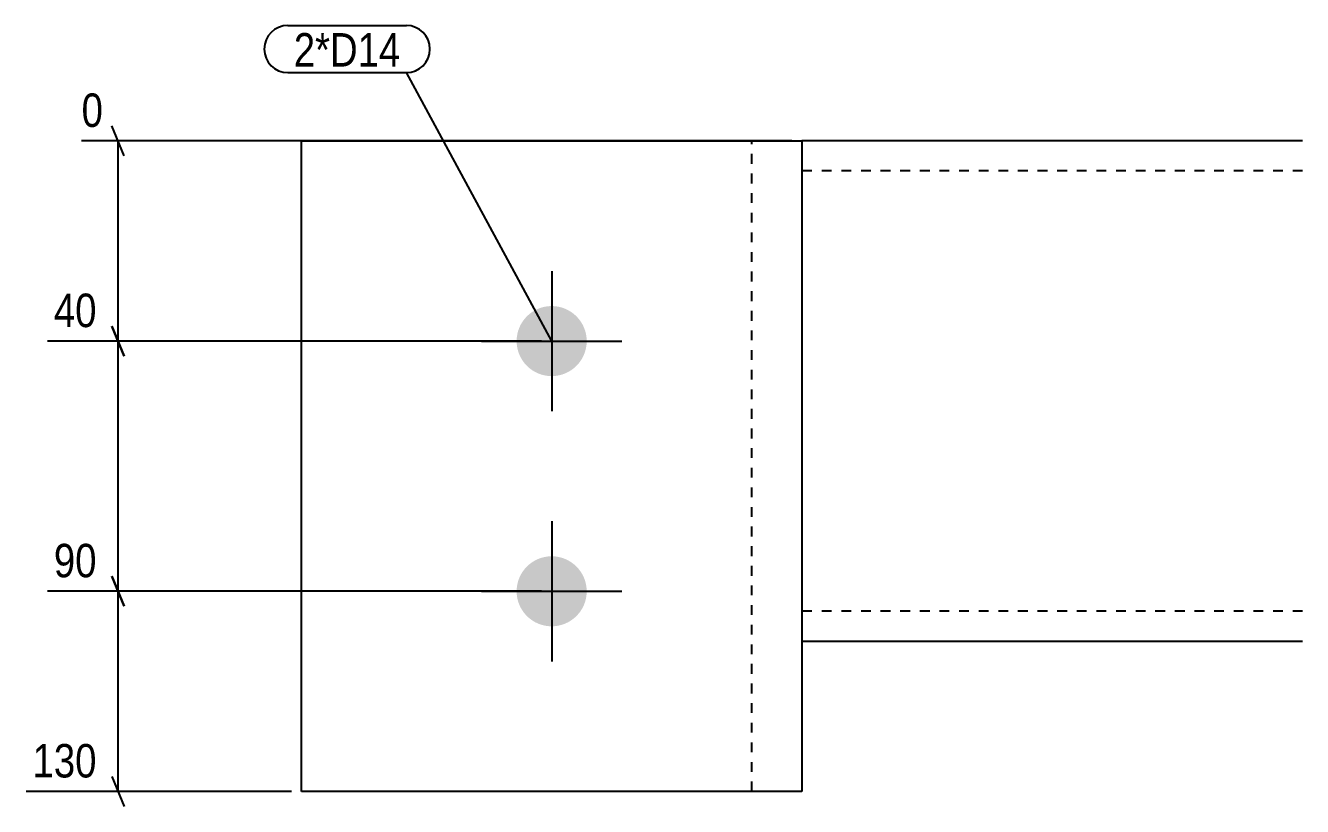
# Model space of a CAD drawing. Header units: millimetres. Extents: x 2 to 17245, y 2 to 277.
# Drawn here: x 5811.2 to 6066.3, y 4.8 to 160.9 of the extents above; entities that cross this region are included whole.
import ezdxf

# ---------------------------------------------------------------- set-up
doc = ezdxf.new("R2010")
doc.units = ezdxf.units.MM
doc.linetypes.add('DXK_LINE_DOT2', pattern=[3.9198, 1.9599, -1.9599])
for name, color, linetype in [('MÅLSÆTNING', 7, 'Continuous'), ('STÅL', 7, 'Continuous'), ('TEKST', 7, 'Continuous')]:
    doc.layers.add(name, color=color, linetype=linetype)
doc.styles.add('Arial Narrow', font='ARIALN.TTF', dxfattribs={"height": 0.2})

msp = doc.modelspace()

# ---------------------------------------------------------------- hatches: boundary and pattern name
at = {"layer": 'STÅL', "linetype": 'Continuous'}
for points in [[(5916.32, 104.8, -1), (5916.32, 90.8, -1)], [(5916.32, 54.8, -1), (5916.32, 40.8, -1)]]:
    msp.add_hatch(color=96, dxfattribs=at).paths.add_polyline_path(points)

# ---------------------------------------------------------------- linework, layer by layer
at = {"layer": 'MÅLSÆTNING', "color": 7, "linetype": 'Continuous'}
for p, q in [((5830.88, 134.8), (5828.48, 140.8)), ((5964.32, 137.8), (5822.41, 137.8)), ((5829.68, 97.8), (5829.68, 137.8)), ((5830.88, 94.8), (5828.48, 100.8)), ((5828.48, 100.8), (5830.88, 94.8)), ((5914.32, 97.8), (5815.6, 97.8)), ((5914.32, 97.8), (5815.6, 97.8)), ((5829.68, 47.8), (5829.68, 97.8)), ((5828.48, 50.8), (5830.88, 44.8)), ((5830.88, 44.8), (5828.48, 50.8)), ((5914.32, 47.8), (5815.6, 47.8)), ((5914.32, 47.8), (5815.6, 47.8)), ((5829.68, 7.8), (5829.68, 47.8)), ((5828.48, 10.8), (5830.88, 4.8)), ((5864.32, 7.8), (5811.33, 7.8))]:
    msp.add_line(p, q, dxfattribs=at)
at = {"layer": 'STÅL', "color": 2, "linetype": 'Continuous'}
for p, q in [((5866.32, 137.8), (5966.32, 137.8)), ((5866.32, 7.8), (5866.32, 137.8)), ((5966.32, 137.8), (5966.32, 7.8)), ((6066.32, 137.8), (5966.32, 137.8)), ((5966.32, 125.8), (5966.32, 49.8)), ((5966.32, 37.8), (6066.32, 37.8)), ((5966.32, 7.8), (5866.32, 7.8))]:
    msp.add_line(p, q, dxfattribs=at)
at = {"layer": 'STÅL', "color": 7, "linetype": 'DXK_LINE_DOT2'}
for p, q in [((5956.32, 7.8), (5956.32, 137.8)), ((5966.32, 137.8), (5966.32, 125.8)), ((6066.32, 131.8), (5966.32, 131.8)), ((5966.32, 49.8), (5966.32, 37.8)), ((6066.32, 43.8), (5966.32, 43.8))]:
    msp.add_line(p, q, dxfattribs=at)
at = {"layer": 'STÅL', "color": 96, "linetype": 'Continuous'}
for p, q in [((5916.32, 111.8), (5916.32, 83.8)), ((5902.32, 97.8), (5930.32, 97.8)), ((5916.32, 61.8), (5916.32, 33.8)), ((5902.32, 47.8), (5930.32, 47.8))]:
    msp.add_line(p, q, dxfattribs=at)

# ---------------------------------------------------------------- wipeouts: each hides what was drawn before it
at = {"color": 0, "linetype": 'Continuous'}
for points in [[(5826.8, 99.2), (5826.8, 109), (5815.47, 109), (5815.47, 99.2)], [(5826.8, 49.2), (5826.8, 59), (5815.47, 59), (5815.47, 49.2)], [(5826.8, 9.2), (5826.8, 19), (5811.21, 19), (5811.21, 9.2)]]:
    msp.add_wipeout(points, dxfattribs=at).dxf.layer = 'MÅLSÆTNING'
at = {"color": 0}
msp.add_wipeout([(5886.11, 152.66), (5886.11, 159.66), (5864.8, 159.66), (5864.8, 152.66)], dxfattribs=at).dxf.layer = 'TEKST'

# ---------------------------------------------------------------- next in the draw order: texts
at = {"layer": 'MÅLSÆTNING', "color": 3, "linetype": 'Continuous', "style": 'Arial Narrow'}
for s, p in [('40', (5816.87, 100.6)), ('90', (5816.87, 50.6)), ('130', (5812.61, 10.6))]:
    msp.add_text(s, height=6.681, dxfattribs=at).set_placement(p)

# ---------------------------------------------------------------- next in the draw order: wipeouts: each hides what was drawn before it
at = {"color": 0, "linetype": 'Continuous'}
msp.add_wipeout([(5828.08, 139.2), (5828.08, 149), (5821.01, 149), (5821.01, 139.2)], dxfattribs=at).dxf.layer = 'MÅLSÆTNING'
at = {"color": 0}
msp.add_wipeout([(5886.11, 152.66), (5886.11, 159.66), (5864.8, 159.66), (5864.8, 152.66)], dxfattribs=at).dxf.layer = 'TEKST'

# ---------------------------------------------------------------- next in the draw order: linework, layer by layer
at = {"layer": 'TEKST', "color": 7, "linetype": 'Continuous'}
for p, q in [((5863.6, 160.86), (5887.31, 160.86)), ((5863.6, 151.46), (5887.31, 151.46)), ((5916.32, 97.8), (5887.31, 151.46))]:
    msp.add_line(p, q, dxfattribs=at)
for centre, start, end in [((5863.6, 156.16), 90, 270), ((5887.31, 156.16), 270, 90)]:
    msp.add_arc(centre, 4.7, start, end, dxfattribs=at)

# ---------------------------------------------------------------- next in the draw order: texts
at = {"layer": 'MÅLSÆTNING', "color": 3, "linetype": 'Continuous', "style": 'Arial Narrow'}
msp.add_text('0', height=6.68, dxfattribs=at).set_placement((5822.41, 140.6))
at = {"layer": 'TEKST', "color": 3, "style": 'Arial Narrow'}
msp.add_text('2*D14', height=6.681, dxfattribs=at).set_placement((5864.8, 152.66))

doc.saveas('drawing.dxf')
